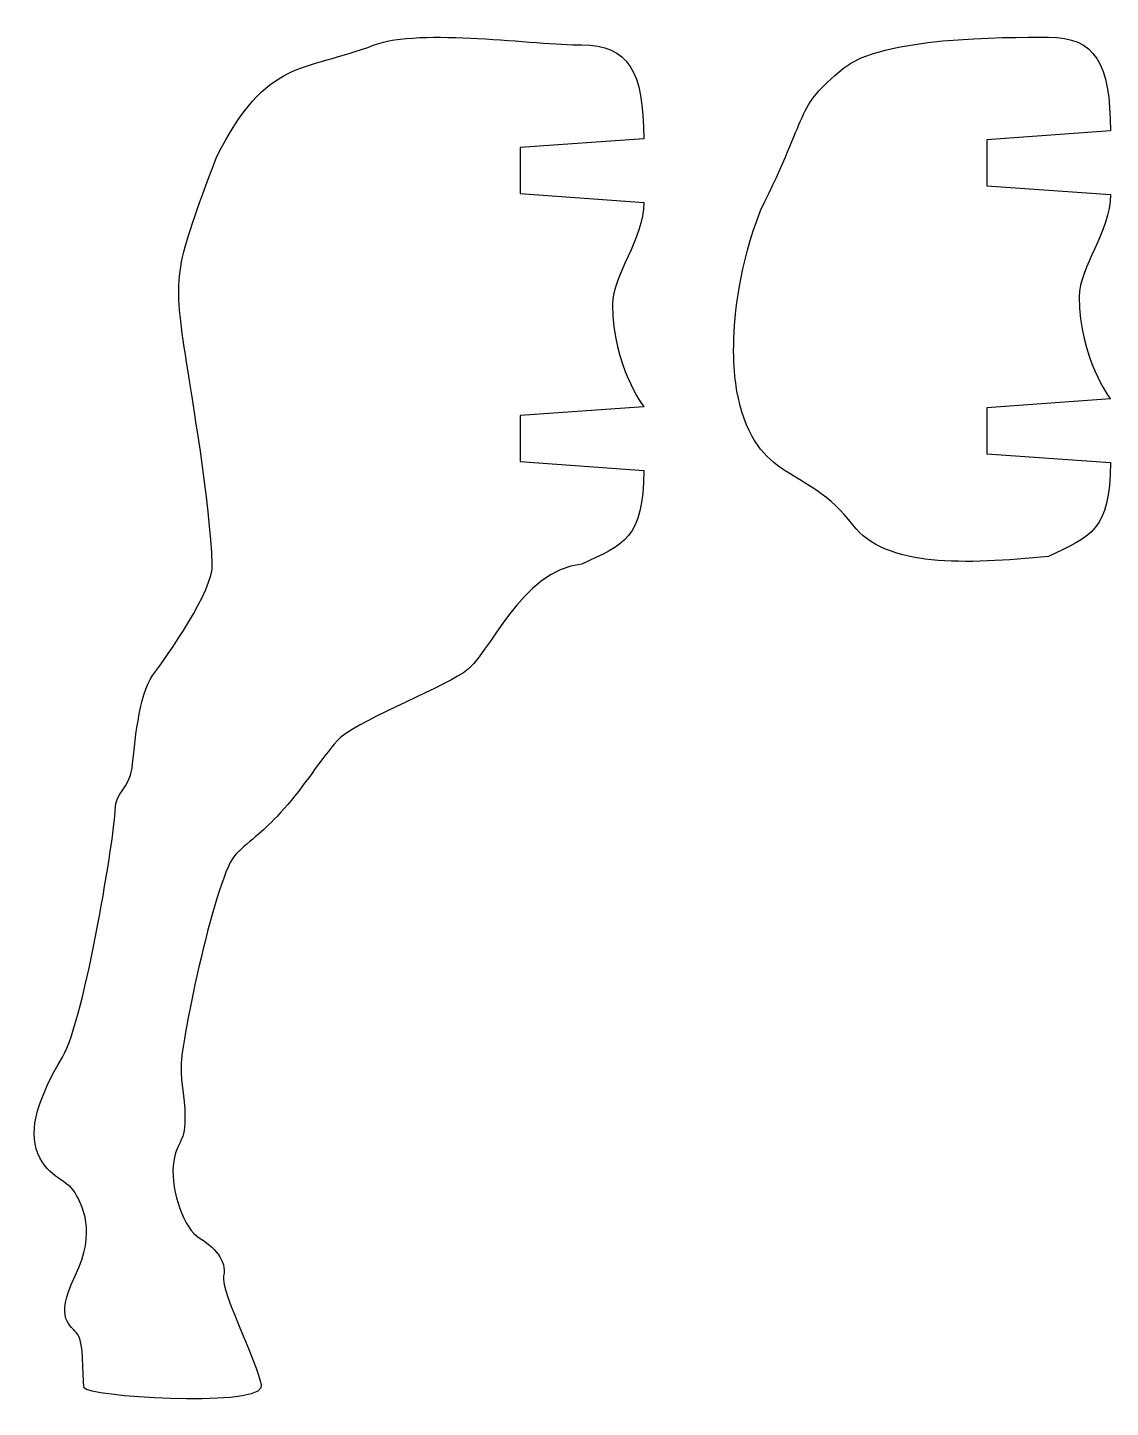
# Model space of a CAD drawing. Extents: x -102 to 434, y -1398 to -13.
# Drawn here: x -15 to 46.4, y -484 to -405.9 of the extents above; entities that cross this region are included whole.
import ezdxf

# ---------------------------------------------------------------- set-up
doc = ezdxf.new("R2010")
doc.units = 0
doc.layers.add('LAYER_1', color=7, linetype='CONTINUOUS')

msp = doc.modelspace()

# ---------------------------------------------------------------- linework, layer by layer
at = {"layer": 'LAYER_1'}
for points, knots in [([(-14.369, -469.624), (-13.787, -471.011), (-12.615, -471.162), (-12.252, -471.854), (-11.889, -472.549), (-11.01, -474.009), (-12.252, -476.546), (-13.494, -479.082), (-12.471, -479.326), (-12.107, -479.865), (-11.741, -480.405), (-11.868, -482.208), (-11.741, -482.892), (-11.649, -483.386), (-2.152, -483.996), (-1.735, -482.892), (-1.517, -482.317), (-4.071, -477.392), (-3.852, -476.546), (-3.634, -475.699), (-4.438, -474.856), (-5.239, -474.394), (-6.043, -473.932), (-6.847, -471.776), (-6.703, -470.316), (-6.555, -468.855), (-6.043, -469.166), (-6.043, -467.628), (-6.043, -466.086), (-6.262, -465.934), (-6.262, -464.629), (-6.262, -463.32), (-4.29, -453.707), (-3.122, -452.631), (-1.951, -451.555), (-1.517, -451.322), (-0.42, -450.094), (0.677, -448.863), (1.697, -447.247), (2.575, -446.249), (3.45, -445.247), (8.199, -443.402), (9.733, -442.404), (11.264, -441.402), (12.95, -436.601), (16.45, -436.251), (18.821, -435.137), (19.949, -434.791), (19.949, -430.942), (19.949, -430.942), (12.95, -430.441), (12.95, -430.441), (12.95, -430.441), (12.95, -427.841), (12.95, -427.841), (12.95, -427.841), (19.949, -427.34), (19.949, -427.34), (19.949, -427.34), (18.185, -425.016), (18.185, -421.555), (18.185, -419.851), (19.949, -417.875), (19.949, -415.766), (19.949, -415.766), (12.95, -415.265), (12.95, -415.265), (12.95, -415.265), (12.95, -412.665), (12.95, -412.665), (12.95, -412.665), (19.949, -412.164), (19.949, -412.164), (19.949, -408.311), (19.067, -406.855), (16.45, -406.855), (13.832, -406.855), (7.281, -405.87), (4.685, -406.855), (0.663, -408.382), (-1.397, -407.553), (-4.251, -413.201), (-6.597, -419.459), (-6.72, -419.787), (-6.015, -424.373), (-5.687, -426.515), (-4.589, -432.904), (-4.495, -436.251), (-4.385, -437.687), (-7.066, -441.48), (-7.871, -442.556), (-8.671, -443.632), (-8.89, -446.556), (-9.038, -447.784), (-9.183, -449.015), (-9.987, -449.093), (-9.987, -450.172), (-9.987, -451.244), (-11.666, -461.934), (-12.982, -464.163), (-14.298, -466.396), (-14.954, -468.242), (-14.369, -469.624)], [0, 0, 0, 0, 1, 1, 1, 2, 2, 2, 3, 3, 3, 4, 4, 4, 5, 5, 5, 6, 6, 6, 7, 7, 7, 8, 8, 8, 9, 9, 9, 10, 10, 10, 11, 11, 11, 12, 12, 12, 13, 13, 13, 14, 14, 14, 15, 15, 15, 16, 16, 16, 17, 17, 17, 18, 18, 18, 19, 19, 19, 20, 20, 20, 21, 21, 21, 22, 22, 22, 23, 23, 23, 24, 24, 24, 25, 25, 25, 26, 26, 26, 27, 27, 27, 28, 28, 28, 29, 29, 29, 30, 30, 30, 31, 31, 31, 32, 32, 32, 33, 33, 33, 34, 34, 34, 34]), ([(25.293, -426.755), (26.365, -431.725), (29.167, -430.572), (31.802, -434.029), (33.647, -436.445), (38.155, -436.28), (42.89, -435.81), (45.26, -434.696), (46.389, -434.35), (46.389, -430.501), (46.389, -430.501), (39.39, -430), (39.39, -430), (39.39, -430), (39.39, -427.4), (39.39, -427.4), (39.39, -427.4), (46.389, -426.899), (46.389, -426.899), (46.389, -426.899), (44.625, -424.575), (44.625, -421.114), (44.625, -419.41), (46.389, -417.434), (46.389, -415.325), (46.389, -415.325), (39.39, -414.824), (39.39, -414.824), (39.39, -414.824), (39.39, -412.224), (39.39, -412.224), (39.39, -412.224), (46.389, -411.723), (46.389, -411.723), (46.389, -407.87), (45.507, -406.413), (42.89, -406.413), (40.272, -406.413), (33.414, -406.403), (31.269, -408.167), (28.433, -410.499), (29.414, -410.576), (26.56, -416.224), (24.214, -422.483), (25.293, -426.755), (25.293, -426.755)], [0, 0, 0, 0, 1, 1, 1, 2, 2, 2, 3, 3, 3, 4, 4, 4, 5, 5, 5, 6, 6, 6, 7, 7, 7, 8, 8, 8, 9, 9, 9, 10, 10, 10, 11, 11, 11, 12, 12, 12, 13, 13, 13, 14, 14, 14, 15, 15, 15, 15])]:
    msp.add_open_spline(points, degree=3, knots=knots, dxfattribs=at)

doc.saveas('drawing.dxf')
